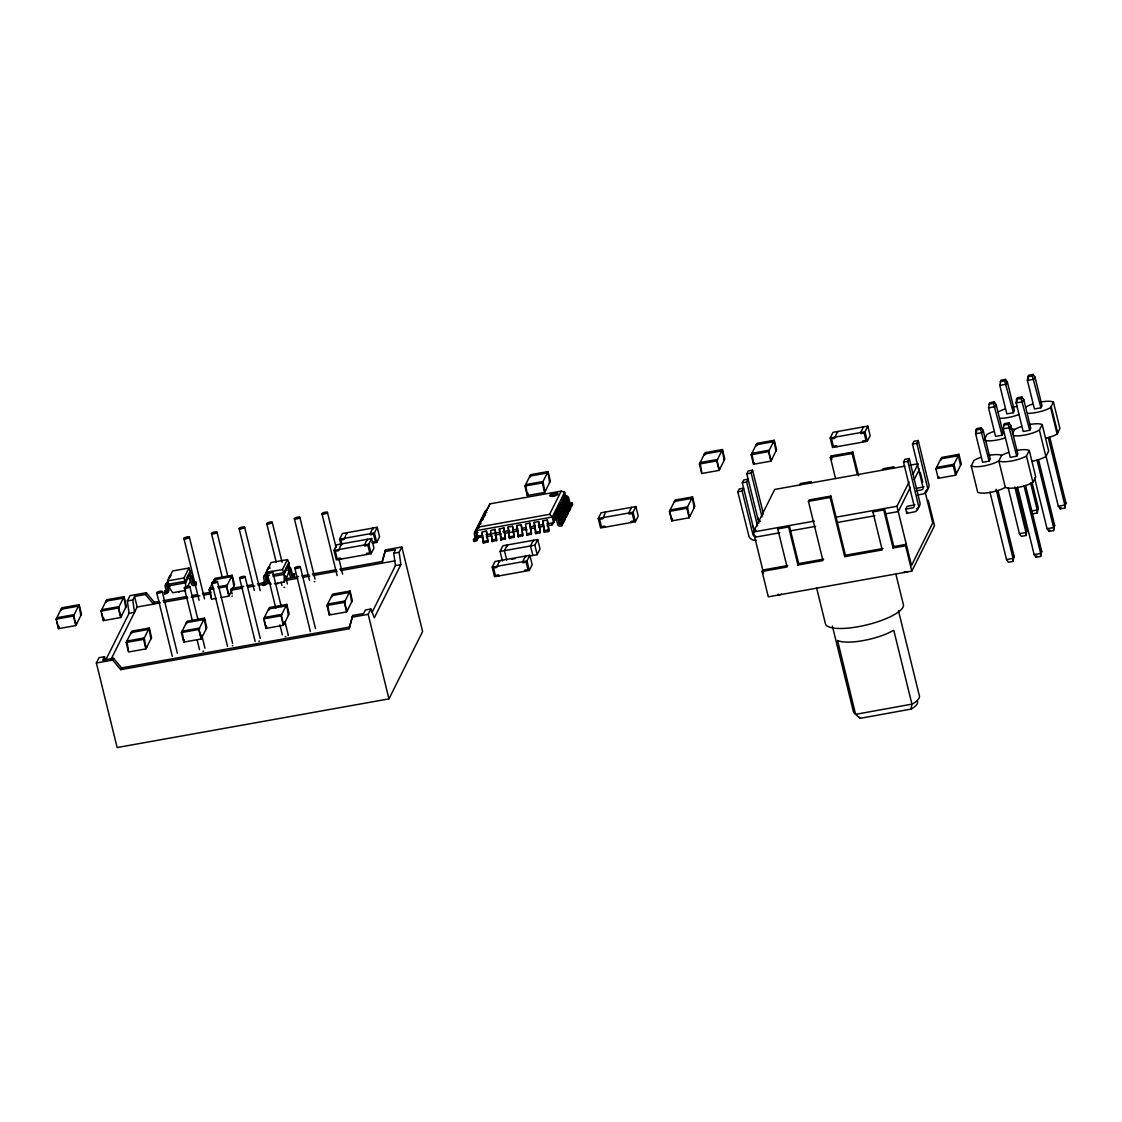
<?xml version="1.0" encoding="UTF-8"?>
<svg xmlns="http://www.w3.org/2000/svg" width="1122" height="1122" viewBox="0 0 1122 1122"><rect width="100%" height="100%" fill="white"/><g stroke="black" fill="none" stroke-linecap="round" stroke-linejoin="round"><path stroke-width="1.5" d="M483.358 540.79L481.843 532.193L486.415 530.93L488.126 541.674L483.428 543.16L483.358 540.944M492.067 539.233L490.538 530.636L495.111 529.374L496.822 540.117L492.137 541.603L492.053 539.387M500.763 537.676L499.234 529.079L503.82 527.817L505.531 538.56L500.833 540.047L500.749 537.831M513.806 535.432L512.516 526.246L508.168 527.031L509.528 538.49L514.227 537.003L512.516 526.246M522.501 533.777L521.211 524.689L516.863 525.475L518.224 536.933L522.922 535.446L521.211 524.689M531.197 532.221L529.907 523.133L525.559 523.918L526.919 535.376L531.618 533.89L529.907 523.133M539.906 530.664L538.602 521.576L534.254 522.361L535.615 533.82L540.313 532.333L538.602 521.576M989.955 492.095L1006.518 559.541L1008.44 562.22L1013.012 561.407L1013.04 558.377L996.07 489.234M1008.271 488.126L1019.449 533.665L1021.371 536.344L1025.943 535.517L1025.971 532.487L1014.793 486.962M1032.619 513.834L1037.177 513.006L1037.219 509.991L1030.599 483.007M1017.57 487.144L1034.133 554.605L1036.055 557.269L1040.627 556.456L1040.669 553.427L1024.091 485.98M1034.638 478.126L1047.064 528.714L1048.986 531.393L1053.558 530.58L1053.6 527.55L1037.023 460.104M1045.886 455.616L1058.312 506.204L1060.234 508.883L1064.792 508.07L1064.834 505.04L1048.271 437.594M190.333 578.531L190.137 581.547L187.192 587.451M190.53 575.53L190.712 572.515L188.945 568.027L172.592 570.958L167.627 580.901L168.188 585.908L172.662 592.739L185.705 590.41M271.159 584.324L266.685 577.493L266.124 572.486L271.089 562.543L287.442 559.612C291.678 566.708 288.088 575.586 284.217 581.995L274.427 583.749M975.986 430.091L975.621 433.751L982.634 462.292L989.155 461.128L990.221 458.996L983.209 430.455L981.301 427.777L976.729 428.604L975.986 430.091L980.558 429.277L981.301 427.777M988.552 407.875L989.66 402.714L994.232 401.9L996.14 404.579L1003.152 433.12L1002.086 435.238L995.565 436.416L988.552 407.875L995.074 406.697L996.14 404.579M999.8 385.365L1000.908 380.204L1005.466 379.39L1007.388 382.069L1014.4 410.61L1013.334 412.742L1006.813 413.906L999.8 385.365L1006.322 384.201L1007.388 382.069M1003.236 428.814L1004.344 423.653L1008.916 422.84L1010.824 425.519L1017.836 454.059L1016.77 456.177L1010.249 457.355L1003.236 428.814L1009.772 427.636L1010.824 425.519M1016.532 399.264L1016.167 402.924L1023.18 431.465L1029.701 430.301L1030.767 428.169L1023.755 399.628L1021.847 396.95L1017.275 397.777L1016.532 399.264L1021.104 398.45L1021.847 396.95M1027.78 376.754L1027.415 380.414L1034.428 408.955L1040.95 407.791L1042.015 405.659L1035.003 377.118L1033.082 374.453L1028.523 375.267L1027.78 376.754L1032.338 375.94L1033.082 374.453M997.963 490.482L1014.106 556.246L1013.012 561.407M1016.686 488.21L1027.037 530.369L1025.943 535.517M1032.072 482.558L1038.285 507.859L1037.177 513.006M1025.578 485.546L1041.721 551.309L1040.627 556.456M1038.509 459.655L1054.652 525.419L1053.558 530.58M1049.743 437.145L1065.9 502.908L1064.792 508.07M501.225 539.051L500.833 540.047M482.278 533.637L483.428 543.16M910.84 709.258L911.962 704.265L893.785 630.269L887.993 633.201A33.955 9.299 -13.8 0 1 837.559 640.466L855.609 714.349L860.125 718.332L911.204 709.076A30.56 8.373 -13.8 0 0 917.431 701.334M401.83 546.975L422.601 631.532L388.955 698.88L117.137 747.547L96.366 662.99L112.677 660.073L120.713 669.666L349.04 628.783L352.757 615.459L363.626 613.524L365.407 609.975L370.835 608.994L374.327 617.801L400.877 564.632L399.166 552.29L401.83 546.975L385.519 549.892L381.789 563.202L385.519 549.892M349.04 628.783L352.757 615.459M513.792 535.531L513.876 537.718M522.487 533.974L522.572 536.162M527.27 534.661L526.919 535.376M531.183 532.417L531.267 534.605M539.878 530.86L539.977 533.048M56.1 619.162L61.766 607.815L79.157 604.702L81.499 614.211L75.833 625.557L58.442 628.671L56.1 619.162L73.491 616.048L79.157 604.702M61.85 609.232L61.317 610.298L61.065 609.232L78.456 606.118L78.708 607.184L79.241 606.118L80.798 615.627M58.891 626.202L58.358 627.268L56.899 621.35M58.442 628.671L59.143 627.254M100.98 611.125L106.646 599.779L124.051 596.666L126.379 606.175L120.713 617.521L103.322 620.634L100.98 611.125L118.385 608.012L124.051 596.666M106.73 601.196L106.197 602.262L105.945 601.196L123.336 598.082L123.602 599.134L124.121 598.082L125.678 607.591M103.771 618.166L103.238 619.232L101.779 613.313M103.322 620.634L104.023 619.218M96.366 662.99L99.031 657.674L104.458 656.693L105.622 659.638M105.636 660.213L129.072 613.299L127.361 600.957L130.012 595.642L146.323 592.725L154.359 602.318L159.506 601.392M104.458 656.693L102.691 660.241L113.56 658.291L121.597 667.899L349.924 627.002M129.072 613.299L134.5 612.332L132.789 599.99L134.57 596.441L145.439 594.492L146.323 592.725M111.064 659.245L137.165 607.016L134.57 596.441M112.677 660.073L113.56 658.291M126.169 642.485L131.835 631.139L149.24 628.025L151.568 637.534L145.902 648.881L128.511 651.994L126.169 642.485L143.574 639.372L149.24 628.025M131.919 632.556L131.386 633.607L131.134 632.556L148.525 629.442L148.791 630.494L149.324 629.428L150.867 638.951M120.713 669.666L121.597 667.899M154.359 602.318L153.476 604.085L145.439 594.492M168.328 583.272L168.721 584.857L166.771 586.021L168.034 591.322A1.978 1.851 26.5 0 1 166.589 593.51L164.682 593.847L164.303 592.262L166.407 591.715L165.102 586.245A2.833 2.651 26.5 0 1 166.898 583.538L168.328 583.272L167.795 584.324L185.2 581.21L190.333 570.93M164.303 592.262L165.004 590.845L166.855 590.509M167.655 585.53L168.37 584.113L168.048 587.115L169.955 586.778M168.721 584.857L168.188 585.908L185.579 582.795L188.51 576.946M164.682 593.847L165.004 590.845M185.691 588.882L185.579 582.795L183.98 577.97L188.945 568.027M178.833 592.29L179.183 591.575M189.239 575.474L190.712 572.515M195.34 583.636L193.138 583.861L191.764 578.405A2.833 2.651 26.5 0 0 188.861 576.54L187.402 576.778L187.795 578.363L190.053 578.643L191.469 584.057A1.978 1.851 26.5 0 0 193.826 585.572L195.719 585.221L196.041 582.22L193.854 582.444L192.465 576.989A2.833 2.651 26.5 0 0 189.562 575.123L188.117 575.362M195.719 585.221L196.041 582.22M181.413 632.584L187.079 621.251L204.47 618.138L206.813 627.647L201.147 638.993L183.742 642.107L181.413 632.584L198.804 629.47L204.47 618.138M183.657 640.69L184.19 639.624L183.742 642.107M216.195 598.377L211.455 599.232L209.113 589.709L214.779 578.377L232.17 575.263L234.512 584.772L228.846 596.119L220.936 597.535M214.863 579.779L214.33 580.845L214.078 579.793L231.469 576.68L231.721 577.732L232.254 576.666L233.797 586.189M228.846 596.119L226.504 586.596L232.17 575.263M266.685 577.493L267.218 576.442L265.269 577.606L266.531 582.907A1.978 1.851 26.5 0 1 265.087 585.095L263.193 585.432L262.8 583.847L263.502 582.43L265.353 582.108M263.193 585.432L263.502 582.43M284.217 581.995L284.09 574.38L282.478 569.555L287.442 559.612M277.33 583.875L277.681 583.16M288.831 562.515L283.698 572.795L272.618 574.787M286.615 566.947L288.059 566.708A2.833 2.651 26.5 0 1 290.963 568.573L292.351 574.029L294.539 573.805L293.838 575.221L291.65 575.446L290.261 569.99A2.833 2.651 26.5 0 0 287.358 568.125L285.914 568.363L286.292 569.948L284.09 574.38L273.011 576.371M287.737 567.059L289.224 564.1M263.698 618.881L269.364 607.535L286.755 604.421L289.097 613.93L283.431 625.277L266.026 628.39L263.698 618.881L281.089 615.768L286.755 604.421M269.448 608.951L268.915 610.017L268.649 608.951L286.054 605.838L286.306 606.904L286.839 605.838L288.382 615.361M266.475 625.922L265.942 626.988L264.497 621.069M266.026 628.39L266.741 626.974M286.292 569.948L288.55 570.228L289.967 575.642A1.978 1.851 26.5 0 0 292.323 577.157L294.23 576.806L294.539 573.805M333.977 550.425L336.81 544.759L371.606 538.532L373.935 548.041L371.102 553.707L336.32 559.934L333.977 550.425L368.773 544.198L371.606 538.532M341.158 545.516L339.601 539.163L342.434 533.497L377.23 527.27L379.559 536.779L376.726 542.459L372.378 543.23L372.125 542.178L375.379 541.589L373.57 534.198L370.302 534.773L370.05 533.721L372.883 528.041L373.135 529.107M326.951 605.501L332.617 594.155L350.022 591.042L352.35 600.565L346.684 611.897L329.293 615.01L326.951 605.501L344.356 602.388L350.022 591.042M332.701 595.572L332.168 596.638L331.916 595.586L349.307 592.458L349.573 593.524L350.106 592.458L351.649 601.981M329.293 615.01L329.994 613.594M376.726 542.459L374.397 532.936L377.23 527.27M372.013 612.514L395.449 565.6L393.738 553.258L395.505 549.71L384.636 551.659M388.955 698.88L368.184 614.323L370.835 608.994M481.268 537.522L477.523 536.274L476.135 530.678L489.991 503.848L561.224 491.085L564.647 492.235L565.67 496.429M477.902 532.487L475.98 533.511L477.229 538.953A1.978 1.851 26.5 0 1 475.784 541.155L473.877 541.491L473.484 539.906L474.199 538.49L476.289 537.999M474.901 537.073L475.251 536.358M473.877 541.491L474.578 540.075M486.415 530.93L487.775 542.389M495.111 529.374L496.485 540.832M492.137 541.603L492.292 538.518M503.82 527.817L505.18 539.275M524.942 486.022L530.608 474.676L548.013 471.563L550.341 481.072L544.675 492.418L527.284 495.531L524.942 486.022L542.347 482.909L548.013 471.563M527.284 495.531L527.985 494.115L527.733 493.063L527.2 494.129L525.657 484.606L543.048 481.492L544.591 491.015L545.124 489.949L545.39 491.001M492.207 567.185L495.04 561.505L529.836 555.278L532.165 564.787L529.332 570.467L494.536 576.694L492.207 567.185L526.989 560.944L529.836 555.278M502.418 560.944L500.075 551.421L502.908 545.755L537.704 539.528L540.033 549.037L537.2 554.703L529.598 556.063M509.528 538.49L508.168 527.031M518.224 536.933L517.018 527.845M542.95 520.804L544.324 532.263L548.672 531.491L549.023 529.402L547.312 520.019L542.95 520.804L544.324 532.263M478.393 527.074L549.626 514.311L561.224 491.085M547.312 520.019L548.672 531.491M537.2 554.703L534.871 545.194L537.704 539.528M564.647 492.235L552.248 517.046L553.623 522.642L552.024 524.844L546.975 525.755M553.623 517.27L555.783 515.615A2.833 2.651 26.5 0 1 558.686 517.48L560.046 522.908L562.262 522.712L562.655 524.297L561.94 525.713L560.046 526.064A1.978 1.851 26.5 0 1 557.69 524.549L556.274 519.135L554.016 518.869L553.623 517.27L555.081 517.032A2.833 2.651 26.5 0 1 557.971 518.897L559.415 524.409L561.561 524.128L562.262 522.712M557.872 516.695L555.432 516.022L555.039 514.437L557.199 512.782A2.833 2.651 26.5 0 1 560.102 514.647L561.463 520.075L563.679 519.879L564.071 521.464L563.356 522.88L561.463 523.231A1.978 1.851 26.5 0 1 559.289 522.179M560.102 517.2L559.107 513.469L556.849 513.189L556.456 511.604L558.616 509.949A2.833 2.651 26.5 0 1 561.519 511.8L562.879 517.228L565.095 517.046L565.488 518.63L564.773 520.047L562.879 520.384A1.978 1.851 26.5 0 1 560.523 518.883M562.248 516.723A1.978 1.851 26.5 0 1 561.94 516.05L560.593 510.762L558.265 510.356L557.872 508.771L560.032 507.116A2.833 2.651 26.5 0 1 562.935 508.967L564.296 514.395L566.512 514.213L566.905 515.797L566.189 517.214L564.296 517.551A1.978 1.851 26.5 0 1 562.599 517.102M562.122 508.182L559.682 507.523L559.289 505.938L561.449 504.283A2.833 2.651 26.5 0 1 564.352 506.134L565.712 511.562L567.928 511.38L568.321 512.964L567.606 514.381L565.712 514.717A1.978 1.851 26.5 0 1 563.833 514.086M563.539 505.349L561.098 504.69L560.705 503.105L562.865 501.436A2.833 2.651 26.5 0 1 565.769 503.301L567.129 508.729L569.345 508.532L569.738 510.117L569.022 511.548L567.129 511.884A1.978 1.851 26.5 0 1 564.955 510.847M565.769 505.868L564.773 502.123L562.515 501.843L562.122 500.258L564.282 498.603A2.833 2.651 26.5 0 1 567.185 500.468L568.573 505.924L570.761 505.699L570.439 508.701L570.761 505.699M563.931 499.01L564.254 496.008L565.698 495.77A2.833 2.651 26.5 0 1 568.602 497.635L569.976 503.063L572.178 502.866L572.571 504.451L571.855 505.868L569.962 506.204A1.978 1.851 26.5 0 1 568.265 505.756M554.016 518.869L554.338 515.854M555.432 516.022L555.755 513.02M559.682 507.523L560.004 504.521M561.098 504.69L561.813 503.259M552.024 524.844L555.867 517.158M556.302 517.284L553.623 522.642L546.863 523.848M563.356 522.88L563.679 519.879M564.773 520.047L565.095 517.046M566.189 517.214L566.512 514.213M567.606 514.381L567.928 511.38M569.022 511.548L569.345 508.532M571.855 505.868L572.178 502.866M598.264 518.476L601.097 512.796L635.879 506.569L638.222 516.078L635.389 521.758L600.593 527.985L598.264 518.476L633.046 512.249L635.879 506.569M605.445 512.025L602.865 518.757L599.611 519.332L601.42 526.737L604.688 526.148L604.94 527.214M631.532 507.354L628.699 513.02L628.965 514.072L632.219 513.497L634.042 520.889L630.774 521.478L631.041 522.529M669.441 511.38L675.107 500.047L692.498 496.934L694.841 506.443L689.174 517.789L671.769 520.903L669.441 511.38L686.832 508.266L692.498 496.934M699.399 464.003L705.065 452.657L722.456 449.543L724.798 459.066L719.132 470.399L701.727 473.512L699.399 464.003L716.79 460.89L722.456 449.543M671.769 520.903L672.485 519.486L672.218 518.42L671.685 519.486L669.876 512.081L670.143 509.963L687.548 506.849L689.09 516.372L689.623 515.307L689.876 516.358M705.149 454.073L704.616 455.139L704.35 454.073L721.755 450.96L722.007 452.026L722.54 450.96L724.083 460.483M751.165 454.733L756.831 443.386L774.236 440.273L776.564 449.796L770.898 461.128L753.507 464.242L751.165 454.733L768.57 451.619L774.236 440.273M756.915 444.803L756.382 445.869L756.13 444.803L773.521 441.689L773.787 442.755L774.32 441.689L775.863 451.212M756.382 540.341L754.783 540.411A6.816 6.381 26.5 0 1 749.061 536.751L737.799 491.801L739.216 488.968L743.563 488.182L742.147 491.015L753.016 534.885A2.244 2.104 26.5 0 0 754.91 536.092L755.639 536.064M754.433 532.052L742.301 482.797L743.718 479.964L748.065 479.178L746.649 482.011L757.518 525.881M758.935 523.048L746.803 473.793L748.22 470.96L752.567 470.174L763.437 514.044M753.507 464.242L754.208 462.825M762.02 516.877L751.151 473.007L752.567 470.174M763.577 573.286L753.437 531.982L774.685 489.444L904.865 466.135M927.557 501.8L928.259 500.384L934.486 525.755L911.821 571.126L768.304 596.82L762.076 571.449L787.083 566.975L777.742 528.925L778.444 527.508M799.691 484.97L800.407 483.554L811.276 481.604L810.561 483.021M762.076 571.449L762.778 570.032L787.798 565.558M830.196 438.001L833.029 432.335L867.825 426.094L870.153 435.617L867.32 441.283L832.538 447.51L830.196 438.001L864.992 431.774L867.825 426.094M797.952 565.025L788.612 526.975L789.313 525.559L798.668 563.609L797.952 565.025L822.959 560.551L808.429 501.352L809.13 499.935L830.883 496.05L845.413 555.236L844.712 556.652L882.215 549.934L872.874 511.884L873.575 510.468M835.567 478.547L830.378 457.397L831.093 455.981L852.832 452.096L858.653 475.77M863.477 426.879L860.644 432.545L860.897 433.611L864.164 433.022L865.974 440.427L862.72 441.002L862.972 442.068M844.712 556.652L830.168 497.467L830.883 496.05M857.32 474.648L852.131 453.512L852.832 452.096M882.327 470.174L883.028 468.758L893.911 466.808L893.196 468.225M909.269 458.519L907.852 461.352L918.694 506.373A6.816 6.381 26.5 0 1 915.173 511.702L906.786 513.399L905.749 509.178L913.028 507.775A2.244 2.104 26.5 0 0 914.192 506.022L903.505 462.124L904.921 459.291L909.269 458.519L920.11 503.54A6.816 6.381 26.5 0 1 916.59 508.855M916.394 490.875L922.018 489.767A2.244 2.104 26.5 0 0 923.182 488.014L912.495 444.116L913.911 441.283L918.259 440.511L929.114 485.531A6.816 6.381 26.5 0 1 925.58 490.847M917.501 495.097L924.163 493.694A6.816 6.381 26.5 0 0 927.684 488.365L916.842 443.344L918.259 440.511M893.084 547.999L883.743 509.935L884.459 508.518L893.799 546.568L893.084 547.999L905.594 545.755L906.31 544.338L893.799 546.568M925.131 491.969L932.747 522.936L911.499 565.474L896.955 506.288L909.101 481.969M912.887 474.382L918.203 463.751L909.872 465.237M910.391 487.257L898.259 511.562L885.749 513.806M914.192 479.669L919.507 469.038M905.749 509.178L907.165 506.345L914.444 504.942A2.244 2.104 26.5 0 0 914.907 504.648M906.786 513.399L907.502 511.983M935.888 468.8L941.554 457.453L958.945 454.34L961.288 463.849L955.621 475.195L938.23 478.309L935.888 468.8L953.279 465.686L958.945 454.34M938.23 478.309L938.932 476.892M976.687 431.633L975.621 433.751L982.157 432.587L983.209 430.455M1002.086 435.238L993.489 403.387L994.232 401.9M1013.334 412.742L1004.723 380.877L1005.466 379.39M1016.7 450.385A16.97 4.656 -13.8 0 1 1027.457 449.88L1029.253 450.441L1035.746 476.864L1032.955 482.446L1030.192 483.82A16.97 4.656 -13.8 0 1 1007.121 487.958L1005.34 487.397L1002.577 488.771A16.97 4.656 -13.8 0 1 979.506 492.895L977.711 492.334L971.231 465.911L974.022 460.329L976.771 458.954A16.97 4.656 -13.8 0 1 980.572 457.51M984.892 438.548L986.953 434.438L989.702 433.064A16.97 4.656 -13.8 0 1 993.503 431.619M1017.233 400.806L1016.167 402.924L1022.703 401.76L1023.755 399.628M1028.481 378.296L1027.415 380.414L1033.937 379.25L1035.003 377.118M1016.77 456.177L1008.173 424.326L1008.916 422.84M1008.187 452.559A16.97 4.656 -13.8 0 0 1004.386 454.003L1001.637 455.378L998.846 460.974L996.084 462.348A16.97 4.656 -13.8 0 1 973.012 466.472L971.231 465.911M1012.465 433.695L1014.568 429.502L1017.317 428.127A16.97 4.656 -13.8 0 1 1021.118 426.669M1005.34 487.397L998.846 460.974L1000.642 461.521A16.97 4.656 -13.8 0 0 1023.699 457.397L1026.462 456.023L1029.253 450.441M1013.573 435.645A16.97 4.656 -13.8 0 0 1036.63 431.507L1039.393 430.133L1042.184 424.551L1040.389 423.99A16.97 4.656 -13.8 0 0 1029.631 424.509M1027.766 413.373A16.97 4.656 -13.8 0 0 1047.878 409.011L1050.627 407.637L1053.418 402.041L1051.637 401.494A16.97 4.656 -13.8 0 0 1040.879 401.999M1032.24 461.282A16.97 4.656 -13.8 0 0 1043.123 457.944L1045.886 456.57L1048.663 450.974L1042.184 424.551M1046.363 438.113A16.97 4.656 -13.8 0 0 1054.371 435.434L1057.12 434.06L1059.911 428.478L1053.418 402.041M1014.106 556.246L1013.04 558.377L1006.518 559.541M1027.037 530.369L1025.971 532.487L1019.449 533.665M1038.285 507.859L1037.219 509.991L1030.697 511.155M1036.055 557.269L1036.798 555.783M1048.986 531.393L1049.729 529.907M1060.234 508.883L1060.977 507.396M1041.721 551.309L1040.669 553.427L1034.133 554.605M1054.652 525.419L1053.6 527.55L1047.064 528.714M1065.9 502.908L1064.834 505.04L1058.312 506.204M489.991 503.848L476.135 530.678L552.248 517.046L549.626 514.311M167.725 583.959L168.749 589.906A1.978 1.851 26.5 0 1 167.29 592.093M778.205 594.169L778.514 594.997L781.613 594.197M904.332 571.575L904.641 572.402L907.74 571.617M998.187 411.942L1000.95 410.568A16.97 4.656 -13.8 0 1 1004.751 409.109M1025.803 406.991L1028.565 405.617A16.97 4.656 -13.8 0 1 1032.366 404.172M170.558 576.736L170.249 576.806A2.833 2.651 26.5 0 0 168.468 579.499L168.524 579.808M487.004 509.837L486.71 509.921A2.833 2.651 26.5 0 0 484.928 512.614L484.97 512.908M486.289 511.253L485.994 511.337A2.833 2.651 26.5 0 0 484.213 514.03L484.269 514.325M269.757 566.905L269.462 566.975A2.833 2.651 26.5 0 0 267.667 569.317M484.872 514.1L484.578 514.171A2.833 2.651 26.5 0 0 482.797 516.863L482.853 517.158M482.755 518.35L482.46 518.42A2.833 2.651 26.5 0 0 480.679 521.113L480.721 521.421M266.391 573.637L266.096 573.707A2.833 2.651 26.5 0 0 264.301 576.063M481.338 521.183L481.043 521.253A2.833 2.651 26.5 0 0 479.262 523.96L479.304 524.255M480.623 522.6L480.328 522.67A2.833 2.651 26.5 0 0 478.547 525.377L478.603 525.671M479.206 525.433L478.912 525.517A2.833 2.651 26.5 0 0 477.13 528.21L477.187 528.504M477.088 529.696L476.794 529.766A2.833 2.651 26.5 0 0 475.013 532.459L475.055 532.754M1000.165 381.704L1004.723 380.877M988.917 404.201L993.489 403.387M563.539 497.425L564.997 497.186A2.833 2.651 26.5 0 1 567.9 499.052L569.275 504.507L571.477 504.283M486.724 512.473L485.293 512.754A2.833 2.651 26.5 0 0 483.512 515.447M339.601 539.163L374.397 532.936M562.122 500.258L563.581 500.019A2.833 2.651 26.5 0 1 566.484 501.885L567.858 507.34L570.06 507.116M485.307 515.307L483.877 515.587A2.833 2.651 26.5 0 0 482.081 517.929M484.606 516.723L483.161 517.004A2.833 2.651 26.5 0 0 481.38 519.696L481.436 520.005M560.705 503.105L562.164 502.852A2.833 2.651 26.5 0 1 565.067 504.718L566.442 510.173L568.644 509.949M1003.601 425.14L1008.173 424.326M483.189 519.556L481.745 519.837A2.833 2.651 26.5 0 0 479.964 522.543L480.02 522.838M559.289 505.938L560.748 505.699A2.833 2.651 26.5 0 1 563.651 507.551L565.025 513.006L567.227 512.796M830.378 457.397L852.131 453.512M746.803 473.793L751.151 473.007M912.495 444.116L916.842 443.344M557.872 508.771L559.331 508.532A2.833 2.651 26.5 0 1 562.234 510.384L563.609 515.854L565.811 515.629M481.058 523.82L479.627 524.1A2.833 2.651 26.5 0 0 477.846 526.793M167.627 580.901L183.98 577.97M556.456 511.604L557.915 511.366A2.833 2.651 26.5 0 1 560.804 513.231L562.192 518.687L564.394 518.462M567.83 510.468L569.738 510.117M479.641 526.653L478.21 526.933A2.833 2.651 26.5 0 0 476.429 529.626L476.471 529.921M478.94 528.069L477.495 528.35A2.833 2.651 26.5 0 0 475.714 531.043L475.77 531.337M555.039 514.437L556.498 514.199A2.833 2.651 26.5 0 1 559.387 516.064L560.776 521.52L562.978 521.295M742.301 482.797L746.649 482.011M477.523 530.902L476.079 531.183A2.833 2.651 26.5 0 0 474.297 533.876L475.602 539.359L473.484 539.906M269.056 568.321L270.192 568.111M194.527 584.155L196.434 583.805M266.124 572.486L282.478 569.555M477.523 536.274L482.586 535.362M485.966 534.759L499.5 532.333M502.88 531.73L509.654 530.51M513.035 529.907L518.112 528.995M521.492 528.392L524.872 527.789M529.949 526.877L535.026 525.966M538.406 525.362L543.483 524.465M266.826 574.857L265.395 575.123A2.833 2.651 26.5 0 0 263.614 577.83L264.904 583.3L262.8 583.847M127.361 600.957L132.789 599.99M266.293 575.909L269.462 575.348M393.738 553.258L399.166 552.29M486.317 536.611L491.38 535.713M494.746 535.11L501.478 533.904M504.858 533.301L518.336 530.888M521.702 530.285L526.751 529.374M530.117 528.771L535.18 527.873M538.546 527.27L543.595 526.358M737.799 491.801L742.147 491.015M903.505 462.124L907.852 461.352M268.018 576.778L266.166 577.115L266.545 578.7L268.453 578.363M212.984 587.732L209.828 588.293L211.371 597.816M217.724 586.876L227.219 585.179L226.953 587.297L228.762 594.702L229.295 593.636L229.547 594.702M209.113 589.709L213.853 588.868M218.608 588.012L226.504 586.596M483.049 541.575L487.397 540.804M491.745 540.019L496.092 539.247M500.44 538.462L504.788 537.69M509.136 536.905L513.483 536.134M517.831 535.348L522.179 534.577M526.541 533.792L530.888 533.02M535.236 532.235L539.584 531.463M543.932 530.678L548.279 529.907M162.942 600.775L186.967 596.483M192.128 595.558L197.276 594.632M202.423 593.706L211.006 592.178M231.609 588.489L243.628 586.329M247.064 585.712L252.212 584.8M257.359 583.875L269.378 581.729M284.82 578.952L298.564 576.498M302 575.881L308.859 574.646M312.295 574.043L336.334 569.738M339.756 569.12L382.686 561.435M137.165 607.016L160.334 602.865M163.77 602.248L187.809 597.942M191.231 597.325L199.828 595.796M203.25 595.179L210.123 593.945M230.725 590.256L242.745 588.11M247.892 587.185L254.75 585.95M258.186 585.333L270.206 583.188M285.661 580.425L297.681 578.265M302.828 577.353L309.686 576.119M313.122 575.502L337.161 571.196M340.597 570.579L394.846 560.874M395.449 565.6L400.877 564.632M500.075 551.421L534.871 545.194M808.429 501.352L830.168 497.467M511.66 559.289L514.914 558.7M916.155 488.336L923.434 486.934A2.244 2.104 26.5 0 0 923.911 486.639M753.437 531.982L814.32 521.085M836.072 517.186L896.955 506.288M777.742 528.925L788.612 526.975M872.874 511.884L883.743 509.935M754.741 537.27L779.748 532.782M790.617 530.846L815.624 526.358M837.363 522.473L874.88 515.755M351.873 617.24L368.184 614.323M798.668 563.609L823.674 559.135M845.413 555.236L882.93 548.518M565.025 498.813L566.33 499.542L567.606 504.704A1.978 1.851 26.5 0 0 567.914 505.377M1014.568 429.502L1012.773 428.941A16.97 4.656 -13.8 0 0 1009.814 428.702M984.162 440.034L985.943 440.595A16.97 4.656 -13.8 0 0 1005.214 437.903M1001.637 455.378L999.842 454.817A16.97 4.656 -13.8 0 0 989.085 455.336M858.344 716.678L860.125 718.332M1032.338 375.94L1040.95 407.791M1021.104 398.45L1029.701 430.301M980.558 429.277L989.155 461.128M757.476 517.27L758.051 518.743A6.816 6.381 26.5 0 0 760.45 521.295M752.974 526.274L753.549 527.747A6.816 6.381 26.5 0 0 755.947 530.285M1051.202 406.501L1057.695 432.924M1050.627 407.637L1057.12 434.06M1039.393 430.133L1045.886 456.57M1026.462 456.023L1032.955 482.446M960.572 465.265L958.244 455.756L940.839 458.87L941.106 459.922M956.323 473.779L953.995 464.256L936.59 467.383L936.856 468.435M953.279 465.686L955.621 475.195M920.306 472.306L922.719 482.137M905.594 545.755L911.821 571.126M864.992 431.774L867.32 441.283M895.917 574.324L903.224 604.043A40.182 11.01 -13.8 0 1 868.891 624.351A40.182 11.01 -13.8 0 1 825.54 624.225L816.606 587.9M898.456 610.691L919.283 695.458A33.955 9.299 -13.8 0 1 912.354 704.055L855.609 714.349L853.618 712.512L832.384 626.062M837.643 432.601L837.377 431.549L834.81 438.281L831.542 438.856L833.366 446.261L836.619 445.672L836.886 446.738M831.093 455.981L831.921 459.361M771.613 459.711L771.347 458.66L770.814 459.725L769.005 452.32L769.271 450.203L751.88 453.316L753.423 462.839M768.57 451.619L770.898 461.128M719.833 468.982L719.581 467.93L719.048 468.996L717.224 461.591L717.505 459.473L700.1 462.587L701.643 472.11M716.79 460.89L719.132 470.399M694.125 507.859L692.583 498.336L692.05 499.402L691.797 498.35L674.392 501.464L674.659 502.516M686.832 508.266L689.174 517.789M633.046 512.249L635.389 521.758M564.254 496.008L564.647 497.593M562.837 498.841L563.23 500.426M562.529 509.865L563.356 513.203M558.588 507.354L558.98 508.939M561.561 524.128L561.94 525.713M557.171 510.187L557.564 511.772M549.64 482.488L548.097 472.979L547.564 474.045L547.298 472.979L529.907 476.093L530.159 477.159M542.347 482.909L544.675 492.418M534.254 522.361L534.549 525.713M534.97 527.382L535.783 530.734M533.609 541.351L533.357 540.299L530.524 545.965L532.852 555.488M525.853 527.27L526.681 530.622M526.989 560.944L529.332 570.467M525.741 557.115L525.475 556.063L522.642 561.729L522.908 562.781L526.162 562.206L527.985 569.597L524.717 570.186L524.984 571.238M516.863 525.475L517.256 527.06M507.523 546.035L507.256 544.969L504.423 550.65L506.765 560.159M499.472 528.588L499.767 531.94M500.174 533.609L501.001 536.961M499.641 561.785L499.388 560.734L496.808 567.452L493.554 568.041L495.363 575.446L498.631 574.857L498.883 575.909M491.057 533.497L491.885 536.849M368.773 544.198L371.102 553.707M367.511 540.355L367.259 539.303L364.426 544.969L364.678 546.035L367.946 545.446L369.755 552.851L366.501 553.427L366.754 554.492M347.049 533.777L346.782 532.726L344.216 539.444L340.948 540.033L342.042 544.479M341.425 545.04L341.158 543.974L338.592 550.706L335.324 551.295L337.147 558.686L340.401 558.111L340.667 559.163M327.456 512.389L336.067 547.438M338.942 559.121L342.631 574.141M347.399 610.48L347.133 609.428L346.6 610.494L344.791 603.089L345.057 600.971L327.666 604.085L329.209 613.608M344.356 602.388L346.684 611.897M321.972 513.792L337.147 575.544M299.84 517.326L315.016 579.078M294.357 518.729L309.532 580.481M300.289 566.764L315.464 628.516M294.82 568.153L310.387 631.588M293.838 575.221L294.23 576.806M272.225 522.277L282.071 562.332M285.339 575.684L287.4 584.029M266.741 523.679L276.18 562.066M281.089 582.094L281.917 585.432M272.674 571.701L281.285 606.75M284.974 621.77L288.256 635.122A2.833 0.771 -13.8 0 1 288.031 635.585M284.132 623.86L283.88 622.808L283.347 623.874L281.524 616.469L281.804 614.351L264.399 617.465L264.666 618.517M281.089 615.768L283.431 625.277M267.204 573.104L275.802 608.152M279.911 624.842L282.365 634.856M244.61 527.228L260.192 590.649M239.126 528.616L254.301 590.368M245.059 576.652L260.234 638.404M239.575 578.054L255.157 641.475M216.995 532.165L227.654 575.558M230.936 588.91L232.156 593.917M211.511 533.567L222.17 576.96M217.444 581.589L232.619 643.355M211.96 582.991L227.542 646.412M189.38 537.115L204.541 598.868M183.896 538.504L199.071 600.27M206.097 629.063L204.555 619.54L204.022 620.606L203.755 619.554L186.364 622.668L186.631 623.72M189.828 586.54L198.033 619.919M201.722 634.94L205.003 648.292M201.848 637.577L201.595 636.511L201.062 637.577L199.239 630.171L199.506 628.054L182.115 631.167L183.293 639.217M198.804 629.47L201.147 638.993M184.345 587.942L192.549 621.322M197.051 639.68L199.52 649.694M162.213 591.49L177.374 653.242M156.729 592.879L172.311 656.314M146.617 647.464L146.351 646.398L145.818 647.464L144.275 637.941L126.884 641.069L128.427 650.578M143.574 639.372L145.902 648.881M121.428 616.104L121.162 615.052L120.629 616.104L118.82 608.713L119.086 606.595L101.695 609.709L101.948 610.761M118.385 608.012L120.713 617.521M76.534 624.141L76.282 623.089L75.749 624.141L73.94 616.749L74.206 614.632L56.815 617.745L57.068 618.797M73.491 616.048L75.833 625.557M476.682 532.375L477.93 537.536A1.978 1.851 26.5 0 1 476.485 539.724M267.022 571.393L266.98 571.098A2.833 2.651 26.5 0 1 268.761 568.391M265.984 576.329L267.246 581.491A1.978 1.851 26.5 0 1 265.802 583.678M169.24 578.391L169.184 578.082A2.833 2.651 26.5 0 1 170.965 575.39M165.874 585.123L165.818 584.828A2.833 2.651 26.5 0 1 167.599 582.122M478.645 536.12A1.978 1.851 26.5 0 1 477.439 538.251M567.283 508.869A1.978 1.851 26.5 0 1 566.189 507.537M284.623 587.283A2.833 0.771 -13.8 0 1 283.936 587.381M314.819 581.477A2.833 0.771 -13.8 0 1 314.286 581.729M232.338 596.048A2.833 0.771 -13.8 0 1 231.959 596.315M259.505 641.055A2.833 0.771 -13.8 0 1 258.873 641.293M285.787 636.553A2.833 0.771 -13.8 0 1 285.072 636.707M232.801 645.473A2.833 0.771 -13.8 0 1 232.422 645.739M203.643 651.181A2.833 0.771 -13.8 0 1 202.942 651.391M1019.057 414.453A16.97 4.656 -13.8 0 1 1000.151 418.324M1013.264 406.935A16.97 4.656 -13.8 0 1 1017.388 406.36M551.982 495.938A4.025 1.108 -13.8 0 0 557.732 493.582A4.025 1.108 -13.8 0 0 551.744 494.017A4.025 1.108 -13.8 0 0 551.982 495.938M552.094 496.401A4.025 1.108 -13.8 0 0 557.844 494.059A4.025 1.108 -13.8 0 0 551.856 494.493A4.025 1.108 -13.8 0 0 552.094 496.401M267.737 523.988A2.833 0.771 -13.8 0 0 272.197 522.487A2.833 0.771 -13.8 0 0 268.509 522.445A2.833 0.771 -13.8 0 0 267.737 523.988M295.352 519.037A2.833 0.771 -13.8 0 0 299.826 517.551A2.833 0.771 -13.8 0 0 296.124 517.508A2.833 0.771 -13.8 0 0 295.352 519.037M240.122 528.925A2.833 0.771 -13.8 0 0 244.582 527.438A2.833 0.771 -13.8 0 0 240.893 527.396A2.833 0.771 -13.8 0 0 240.122 528.925M322.982 514.1A2.833 0.771 -13.8 0 0 327.442 512.6A2.833 0.771 -13.8 0 0 323.739 512.558A2.833 0.771 -13.8 0 0 322.982 514.1M184.892 538.826A2.833 0.771 -13.8 0 0 189.352 537.326A2.833 0.771 -13.8 0 0 185.663 537.284A2.833 0.771 -13.8 0 0 184.892 538.826M212.507 533.876A2.833 0.771 -13.8 0 0 216.967 532.375A2.833 0.771 -13.8 0 0 213.278 532.347A2.833 0.771 -13.8 0 0 212.507 533.876M240.585 578.363A2.833 0.771 -13.8 0 0 245.045 576.862A2.833 0.771 -13.8 0 0 241.342 576.82A2.833 0.771 -13.8 0 0 240.585 578.363M268.2 573.412A2.833 0.771 -13.8 0 0 272.66 571.911A2.833 0.771 -13.8 0 0 268.957 571.883A2.833 0.771 -13.8 0 0 268.2 573.412M212.97 583.3A2.833 0.771 -13.8 0 0 217.43 581.813A2.833 0.771 -13.8 0 0 213.727 581.771A2.833 0.771 -13.8 0 0 212.97 583.3M295.815 568.475A2.833 0.771 -13.8 0 0 300.275 566.975A2.833 0.771 -13.8 0 0 296.573 566.933A2.833 0.771 -13.8 0 0 295.815 568.475M157.725 593.201A2.833 0.771 -13.8 0 0 162.185 591.701A2.833 0.771 -13.8 0 0 158.497 591.659A2.833 0.771 -13.8 0 0 157.725 593.201M185.34 588.251A2.833 0.771 -13.8 0 0 189.8 586.75A2.833 0.771 -13.8 0 0 186.112 586.722A2.833 0.771 -13.8 0 0 185.34 588.251"/></g></svg>
